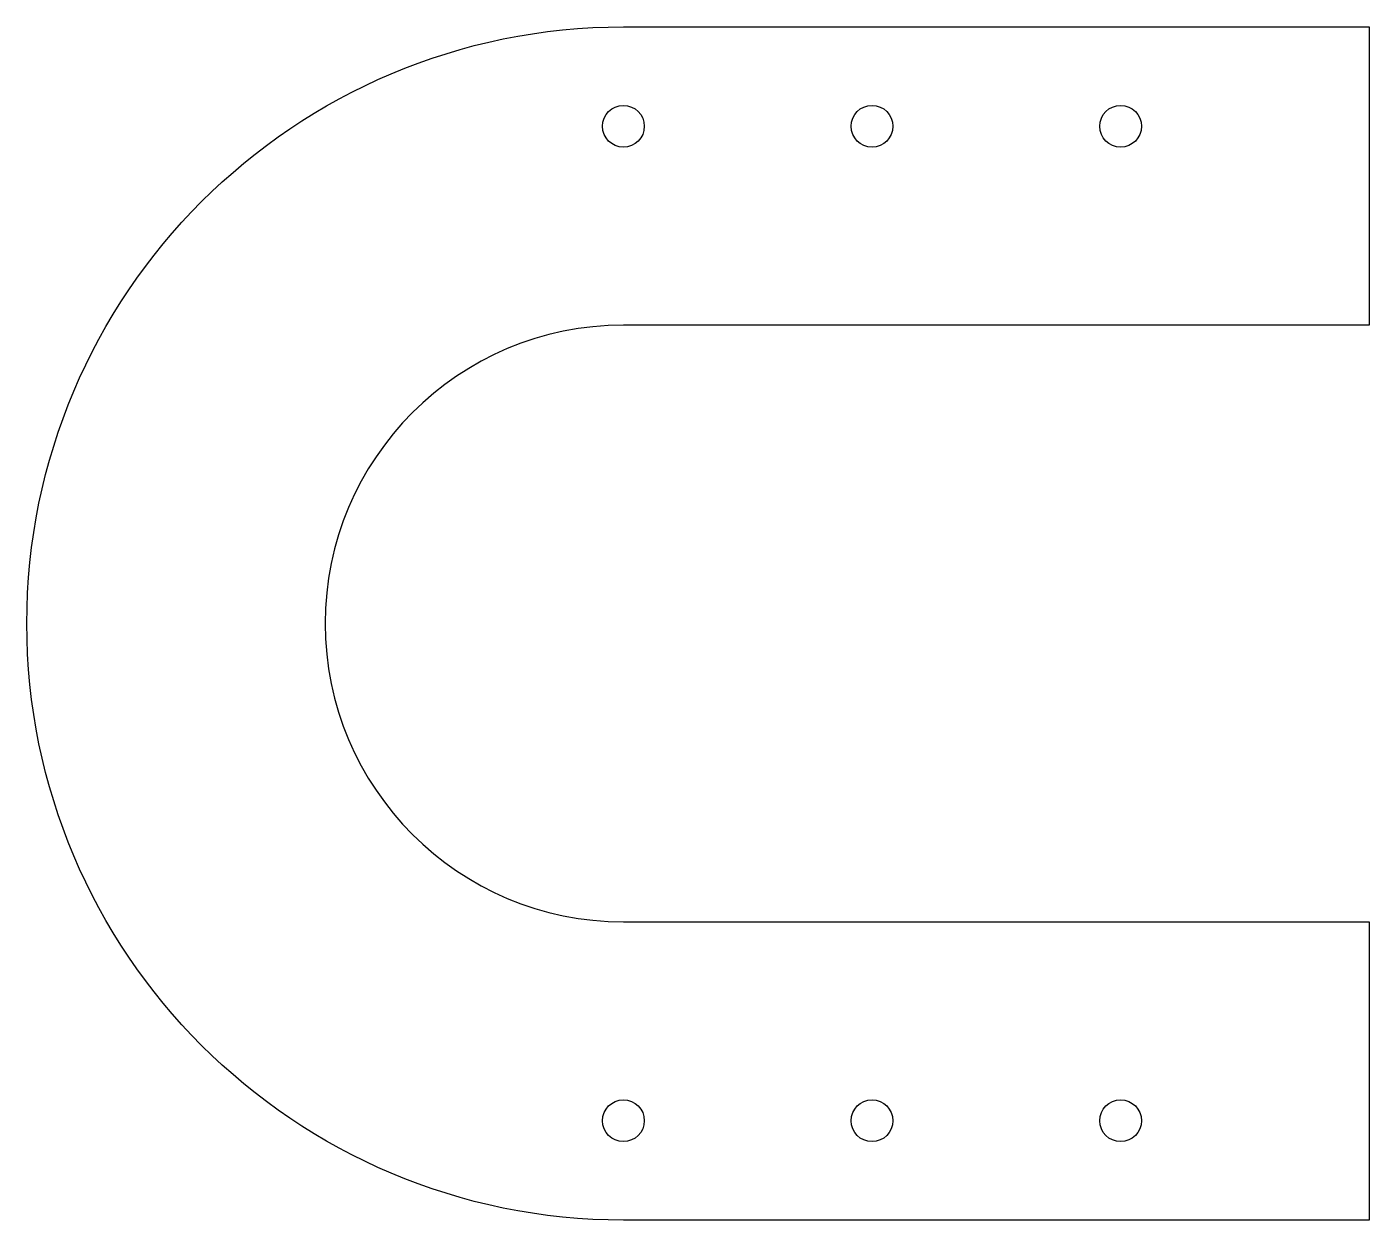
# Model space of a CAD drawing. Header units: millimetres. Extents: x -60 to 75, y -60 to 60.
import ezdxf

# ---------------------------------------------------------------- set-up
doc = ezdxf.new("R2010")
doc.units = ezdxf.units.MM
doc.layers.get('0').update_dxf_attribs({"linetype": 'CONTINUOUS'})

msp = doc.modelspace()

# ---------------------------------------------------------------- linework, layer by layer
msp.add_lwpolyline([(0, 60), (75, 60), (75, 30), (0, 30, 1), (0, -30), (75, -30), (75, -60), (0, -60, -1)], format="xyb", close=True)
for centre in [(0, 50), (25, 50), (50, 50), (0, -50), (25, -50), (50, -50)]:
    msp.add_circle(centre, 2.1)

doc.saveas('drawing.dxf')
